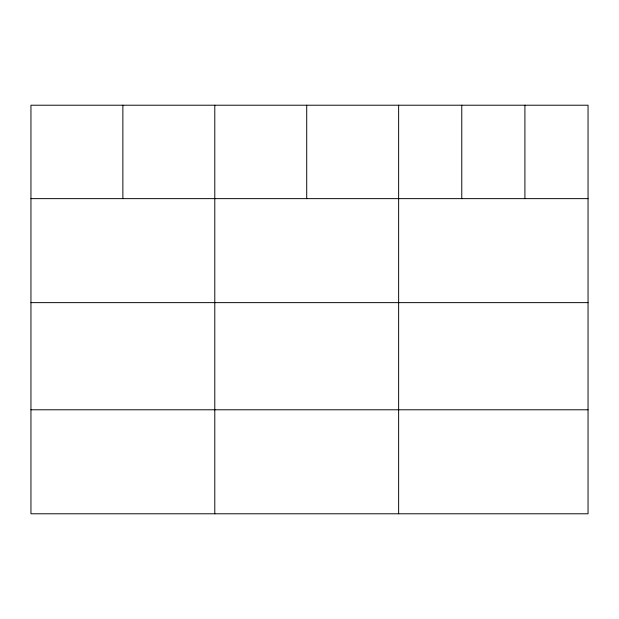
<?xml version="1.0" encoding="UTF-8"?>
<svg xmlns="http://www.w3.org/2000/svg" width="619" height="619" viewBox="0 0 619 619"><rect width="100%" height="100%" fill="white"/><g stroke="black" fill="none" stroke-linecap="round" stroke-linejoin="round"><path stroke-width="0.93" d="M588.05 198.637L588.05 513.785L30.95 513.785L30.95 105.215L588.05 105.215L588.05 198.637L30.95 198.637M30.95 302.637L588.05 302.637M30.95 409.786L588.05 409.786M524.912 105.215L524.912 198.637M461.774 105.215L461.774 198.637M398.636 105.215L398.636 513.785M306.714 105.215L306.714 198.637M214.793 105.215L214.793 513.785M122.872 105.215L122.872 198.637"/></g></svg>
